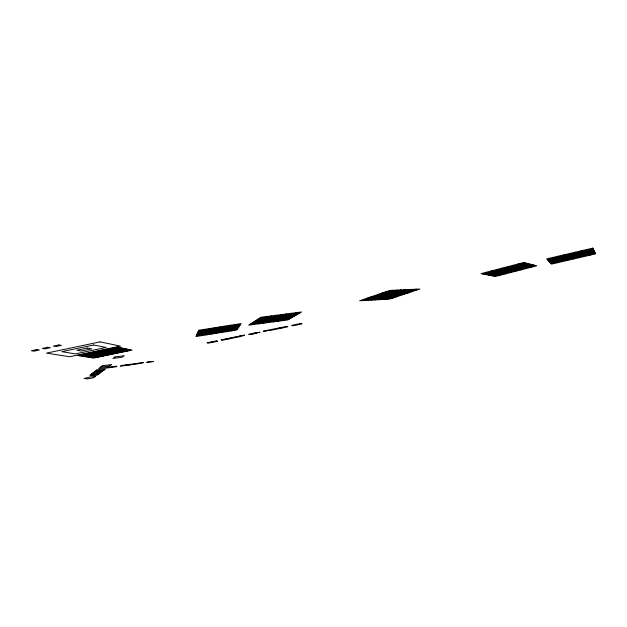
<?xml version="1.0" encoding="UTF-8"?>
<svg xmlns="http://www.w3.org/2000/svg" width="627" height="627" viewBox="0 0 627 627"><rect width="100%" height="100%" fill="white"/><g stroke="black" fill="none" stroke-linecap="round" stroke-linejoin="round"><path stroke-width="0.94" d="M201.102 335.719L204.073 329.394M206.212 334.904L209.394 328.556M211.315 334.097L214.716 327.717M216.409 333.29L220.022 326.886M221.496 332.482L225.312 326.048M226.566 331.675L230.595 325.217M231.629 330.868L235.87 324.386M111.387 367.43L112.343 366.74M124.906 365.604L125.917 364.906M129.381 364.992L130.408 364.303M133.833 364.397L134.876 363.699M253.637 324.504L266.209 316.572M258.567 323.845L271.311 315.914M263.473 323.195L276.389 315.248M268.356 322.544L281.445 314.589M273.231 321.902L286.492 313.931M278.082 321.259L291.508 313.281M282.91 320.616L296.508 312.622M363.511 300.552L393.537 290.262M367.336 300.341L397.385 290.082M371.137 300.129L401.202 289.901M374.915 299.918L404.987 289.721M378.661 299.714L408.749 289.541M382.376 299.502L412.488 289.36M386.075 299.298L416.195 289.188M482.915 273.999L525.371 262.94M484.765 274.352L527.056 263.364M486.599 274.712L528.726 263.779M488.417 275.065L530.371 264.194M490.22 275.418L532.009 264.602M491.999 275.762L533.624 265.009M493.77 276.099L535.231 265.409M547.324 259.547L593.189 248.848M547.927 260.221L593.55 249.593M548.523 260.887L593.91 250.33M549.111 261.545L594.271 251.051M549.691 262.204L594.615 251.772M550.271 262.846L594.968 252.485M550.835 263.489L595.313 253.183M79.786 355.807L119.404 347.554M81.847 356.144L121.27 347.93M83.885 356.473L123.119 348.306M85.907 356.802L124.953 348.683M87.905 357.124L126.764 349.051M89.888 357.445L128.551 349.419M91.848 357.766L130.33 349.78M198.375 331.056L240.556 324.402M198.022 331.863L239.984 325.233M197.67 332.663L239.42 326.064M197.325 333.454L238.863 326.879M196.988 334.23L238.307 327.686M196.643 335.006L237.758 328.485M196.306 335.774L237.218 329.285M95.03 371.294L104.066 370.071M93.29 372.618L102.248 371.396M91.566 373.911L100.461 372.697M100.453 367.203L109.694 365.956M253.23 322.262L292.762 317.05M251.701 323.234L291.069 318.03M250.189 324.206L289.392 319.01M259.484 318.265L299.714 313.014M257.893 319.284L297.95 314.033M256.325 320.287L296.203 315.052M254.766 321.283L294.478 316.055M363.299 299.51L393.403 297.872M366.975 298.248L397.095 296.634M374.413 295.693L404.564 294.134M370.682 296.971L400.818 295.388M381.976 293.091L412.158 291.594M378.183 294.392L408.349 292.872M385.801 291.774L415.999 290.309M82.654 354.435L98.541 357.092M87.608 353.401L103.314 356.105M92.569 352.366L108.087 355.117M97.546 351.332L112.876 354.122M102.522 350.289L117.664 353.126M107.515 349.255L122.461 352.131M112.507 348.212L127.273 351.136M486.27 272.267L500.589 275.135M491.529 270.895L505.683 273.827M496.811 269.516L510.801 272.51M502.125 268.137L515.95 271.178M507.47 266.741L521.131 269.845M512.839 265.339L526.327 268.505M518.247 263.928L531.563 267.165M211.691 341.833L212.961 342.209M225.665 338.956L226.872 339.348M230.336 337.992L231.52 338.384M235.015 337.028L236.183 337.428M272.698 329.261L273.693 329.7M277.44 328.282L278.412 328.728M282.197 327.302L283.138 327.756M296.485 324.355L297.37 324.825M552.411 257.54L556.862 262.854M558.116 256.2L562.348 261.584M563.845 254.868L567.85 260.315M569.598 253.52L573.368 259.037M575.374 252.172L578.909 257.752M581.166 250.824L584.474 256.467M586.982 249.468L590.046 255.173M198.735 330.241L195.977 336.534L236.685 330.068L241.129 323.556L198.735 330.241M249.091 334.128L248.817 334.567L252.752 334.144L256.325 333.023L253.802 333.156L252.571 333.799L260.087 332.247L249.091 334.128M96.809 369.954L89.88 375.189L98.705 373.982L90.805 375.573L96.981 375.236L105.908 368.723L96.809 369.954M102.319 365.792L98.611 368.59L116.881 366.129L115.909 366.819L106.841 368.041L111.637 364.546L102.319 365.792M114.874 356.935L112.868 358.44L122.179 357.218L124.256 355.705L114.874 356.935M97.216 371.325L96.511 371.85L100.822 370.839L97.216 371.325M95.28 376.482L93.603 377.705L87.788 378.896L84.034 378.528L90.398 376.952L95.28 376.482M121.411 365.517L120.415 366.207L138.277 363.793L139.335 363.096L140.699 363.354L143.779 362.5L121.411 365.517M126.96 364.938L126.552 365.212L128.754 364.695L126.96 364.938M261.091 317.246L248.7 325.154L287.73 319.974L301.493 311.972L261.091 317.246M244.389 335.092L242.955 335.907L239.702 336.064L240.846 336.464L222.232 340.304L220.994 339.912L244.389 335.092M267.964 330.233L266.42 331.072L263.238 331.213L286.954 326.322L287.879 326.777L268.975 330.672L267.964 330.233M148.199 361.904L146.663 362.437L153.693 361.489L148.199 361.904M389.665 290.442L359.663 300.764L389.743 299.095L419.878 289.016L389.665 290.442M523.67 262.517L481.042 273.631L495.518 276.444L536.822 265.809L523.67 262.517M592.821 248.104L546.72 258.865L551.399 264.124L595.65 253.88L592.821 248.104M36.836 349.592L31.35 350.752L33.944 351.159L39.399 350.007L36.836 349.592M47.84 347.272L42.33 348.432L44.87 348.855L50.348 347.703L47.84 347.272M58.883 344.944L53.358 346.112L55.834 346.543L61.328 345.383L58.883 344.944M100.046 341.872L46.484 353.119L69.55 356.724L120.423 346.12L100.046 341.872M93.635 344.999L61.83 351.661L75.342 353.902L106.175 347.468L93.635 344.999M87.38 348.04L76.886 350.242L81.283 351.01L91.667 348.839L87.38 348.04M117.515 347.17L77.701 355.462L93.784 358.08L132.085 350.14L117.515 347.17M216.339 340.876L207.043 342.789L208.344 343.165L217.593 341.26L216.339 340.876M301.266 323.367L291.72 325.342L292.621 325.805L302.128 323.845L301.266 323.367M229.294 338.4L227.429 338.784L229.772 338.556L229.294 338.4M281.053 327.733L279.156 328.125L281.437 327.913L281.053 327.733"/></g></svg>
